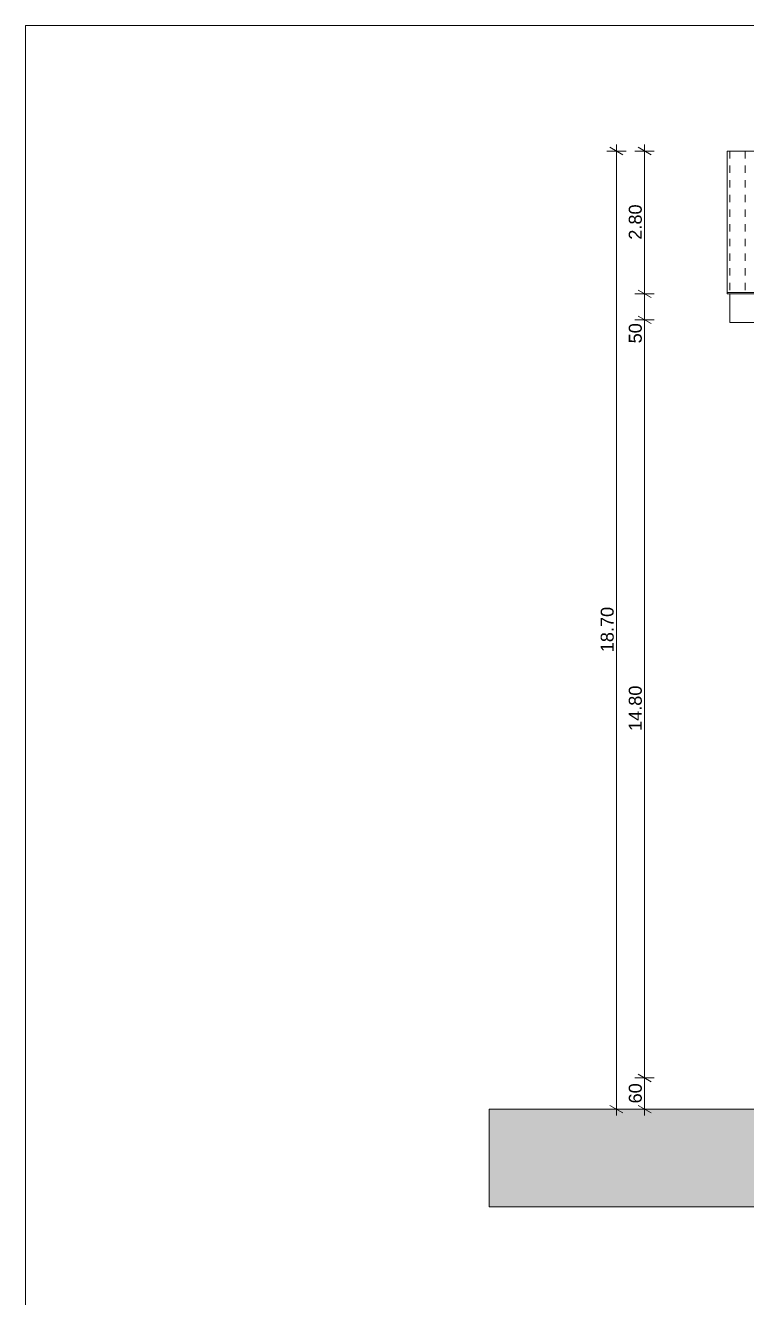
# Model space of a CAD drawing. Header units: millimetres. Extents: x 2791058 to 2855058, y -67651 to -18651.
# Drawn here: x 2791058 to 2804951, y -43151 to -18651 of the extents above; entities that cross this region are included whole.
import ezdxf

# ---------------------------------------------------------------- set-up
doc = ezdxf.new("R2010")
doc.units = ezdxf.units.MM
doc.header["$MEASUREMENT"] = 0
doc.linetypes.add('Dashed', pattern=[282.222223, 141.111112, -141.111112])
for name, color, linetype, lineweight in [('2D Drafting - General_Pen_No__1', 7, 'Continuous', 0), ('Dimensioning - General_Pen_No__1', 7, 'Continuous', 0), ('Shell - Roof_Pen_No__21', 7, 'Continuous', 0)]:
    doc.layers.add(name, color=color, linetype=linetype, lineweight=lineweight)
doc.layers.add('2D Drafting - General_Pen_No__61', color=7, linetype='Continuous', lineweight=0, true_color=0x6a6a6a)
doc.layers.add('Dimensioning - General', color=7, linetype='Continuous')
doc.styles.add('GENERATED_STYLE_1', font='')
doc.styles.get('GENERATED_STYLE_1').set_extended_font_data('Arial')
doc.dimstyles.new('GENERATED_STYLE__1', dxfattribs={"dimtxt": 250, "dimasz": 190, "dimexe": 0.18, "dimexo": 3, "dimgap": 0.09, "dimtad": 1, "dimlfac": 0.001, "dimzin": 0, "dimdsep": 46, "dimtxsty": 'GENERATED_STYLE_1', "dimblk": 'ARROWHEAD_2', "dimblk1": 'ARROWHEAD_2', "dimblk2": 'ARROWHEAD_2', "dimcen": 0.09, "dimclrd": 7, "dimclre": 7, "dimclrt": 7, "dimadec": 0, "dimazin": 0, "dimtfac": 1, "dimtdec": 4, "dimtmove": 0, "dimatfit": 3, "dimfxl": 1, "dimtolj": 1, "dimtzin": 0, "dimarcsym": 0})

# ---------------------------------------------------------------- blocks, each defined once
blk = doc.blocks.new('*D17', base_point=(2247654, -76425))
at = {"layer": 'Dimensioning - General_Pen_No__1', "color": 7, "linetype": 'Continuous', "lineweight": 0}
for p, q in [((2803173, -38922), (2802798, -38922)), ((2802860, -38850), (2803110, -38994)), ((2802985, -39522), (2802985, -38922)), ((2803173, -39522), (2802798, -39522)), ((2802860, -39450), (2803110, -39594)), ((2802985, -39644), (2802985, -39522))]:
    blk.add_line(p, q, dxfattribs=at)
at = {"layer": 'Dimensioning - General_Pen_No__1', "color": 7, "lineweight": 0, "insert": (2802935, -39412), "char_height": 250, "attachment_point": 7, "rotation": 90, "style": 'GENERATED_STYLE_1'}
blk.add_mtext('\\A1;{\\pql;\\fArial|b0|i0|c0|p34;60}', dxfattribs=at)
blk = doc.blocks.new('ARROWHEAD_2')
at = {"color": 0, "linetype": 'Continuous', "lineweight": 0}
for p, q in [((0, 0), (-1, 0)), ((-0.38, -0.66), (0.38, 0.66))]:
    blk.add_line(p, q, dxfattribs=at)
blk = doc.blocks.new('*D19', base_point=(2247654, -76425))
at = {"layer": 'Dimensioning - General_Pen_No__1', "color": 7, "linetype": 'Continuous', "lineweight": 0}
for p, q in [((2802860, -24250), (2803110, -24394)), ((2803173, -24322), (2802798, -24322)), ((2802985, -38922), (2802985, -24322)), ((2803173, -38922), (2802798, -38922)), ((2802860, -38850), (2803110, -38994))]:
    blk.add_line(p, q, dxfattribs=at)
at = {"layer": 'Dimensioning - General_Pen_No__1', "color": 7, "lineweight": 0, "char_height": 250, "attachment_point": 7, "rotation": 90, "style": 'GENERATED_STYLE_1'}
for s, insert in [('\\A1;{\\pql;\\fArial|b0|i0|c0|p34;50}', (2802935, -24774)), ('\\A1;{\\pql;\\fArial|b0|i0|c0|p34;14.80}', (2802935, -32239))]:
    blk.add_mtext(s, dxfattribs=dict(at, insert=insert))
blk = doc.blocks.new('*D20', base_point=(2247654, -76425))
at = {"layer": 'Dimensioning - General_Pen_No__1', "color": 7, "linetype": 'Continuous', "lineweight": 0}
for p, q in [((2802860, -23750), (2803110, -23894)), ((2803173, -23822), (2802798, -23822)), ((2802985, -24322), (2802985, -23822)), ((2802860, -24250), (2803110, -24394)), ((2803173, -24322), (2802798, -24322))]:
    blk.add_line(p, q, dxfattribs=at)
blk = doc.blocks.new('*D21', base_point=(2247654, -76425))
at = {"layer": 'Dimensioning - General_Pen_No__1', "color": 7, "linetype": 'Continuous', "lineweight": 0}
for p, q in [((2803173, -21070), (2802798, -21070)), ((2803110, -21142), (2802860, -20997)), ((2802985, -21070), (2802985, -20947)), ((2802985, -23822), (2802985, -21070)), ((2802860, -23750), (2803110, -23894)), ((2803173, -23822), (2802798, -23822))]:
    blk.add_line(p, q, dxfattribs=at)
at = {"layer": 'Dimensioning - General_Pen_No__1', "color": 7, "lineweight": 0, "insert": (2802935, -22778), "char_height": 250, "attachment_point": 7, "rotation": 90, "style": 'GENERATED_STYLE_1'}
blk.add_mtext('\\A1;{\\pql;\\fArial|b0|i0|c0|p34;2.80}', dxfattribs=at)
blk = doc.blocks.new('*D22', base_point=(2247654, -76425))
at = {"layer": 'Dimensioning - General_Pen_No__1', "color": 7, "linetype": 'Continuous', "lineweight": 0}
for p, q in [((2802632, -21070), (2802257, -21070)), ((2802569, -21142), (2802319, -20997)), ((2802444, -21070), (2802444, -20947)), ((2802444, -39522), (2802444, -21070)), ((2802632, -39522), (2802257, -39522)), ((2802319, -39450), (2802569, -39594)), ((2802444, -39644), (2802444, -39522))]:
    blk.add_line(p, q, dxfattribs=at)
at = {"layer": 'Dimensioning - General_Pen_No__1', "color": 7, "lineweight": 0, "insert": (2802394, -30723), "char_height": 250, "attachment_point": 7, "rotation": 90, "style": 'GENERATED_STYLE_1'}
blk.add_mtext('\\A1;{\\pql;\\fArial|b0|i0|c0|p34;18.70}', dxfattribs=at)

msp = doc.modelspace()

# ---------------------------------------------------------------- hatches: boundary and pattern name
at = {"layer": '2D Drafting - General_Pen_No__61', "linetype": 'Continuous', "lineweight": 0, "true_color": 0x6a6a6a}
msp.add_hatch(color=251, dxfattribs=at).paths.add_polyline_path([(2799992.964, -39522.015), (2840201.628, -39522.015), (2840201.628, -41406.171), (2799992.964, -41406.171)])

# ---------------------------------------------------------------- linework, layer by layer
at = {"layer": '2D Drafting - General_Pen_No__1', "color": 7, "linetype": 'Continuous', "lineweight": 0, "flags": 128}
msp.add_lwpolyline([(2799992.964, -39522.015), (2840201.628, -39522.015), (2840201.628, -41406.171), (2799992.964, -41406.171)], close=True, dxfattribs=at)
at = {"layer": 'Shell - Roof_Pen_No__21', "color": 7, "linetype": 'Continuous', "lineweight": 0}
for p, q in [((2791057.579, -18651.285), (2855057.579, -18651.285)), ((2791057.579, -67651.285), (2791057.579, -18651.285)), ((2805425.754, -21069.559), (2804575.754, -21069.559)), ((2804575.754, -23822.015), (2804575.754, -21069.559)), ((2804575.754, -23792.015), (2821075.754, -23792.015)), ((2804575.754, -23822.015), (2821075.754, -23822.015)), ((2804625.754, -24372.015), (2804625.754, -23822.015)), ((2804625.754, -24372.015), (2821075.754, -24372.015))]:
    msp.add_line(p, q, dxfattribs=at)
at = {"layer": 'Shell - Roof_Pen_No__21', "color": 7, "linetype": 'Dashed', "lineweight": 0}
for p, q in [((2804625.754, -21069.559), (2804625.754, -23792.015)), ((2804925.754, -21069.559), (2804925.754, -23792.015))]:
    msp.add_line(p, q, dxfattribs=at)

# ---------------------------------------------------------------- dimensions: what is measured, and where the dimension line sits
at = {"layer": 'Dimensioning - General', "color": 7, "linetype": 'Continuous', "lineweight": 0}
for base, p1, p2, text, picture, middle in [((2802444.159, -21069.559), (2804735.406, -39522.015), (2804285.406, -21069.559), '18.70', '*D22', (2802269.159, -30303.214)), ((2802985.471, -21069.559), (2804285.406, -23822.015), (2804285.406, -21069.559), '2.80', '*D21', (2802810.471, -22453.653)), ((2802985.471, -24322.015), (2804735.406, -38922.015), (2804685.406, -24322.015), '14.80', '*D19', (2802810.471, -31819.157))]:
    dim = msp.add_linear_dim(base=base, p1=p1, p2=p2, angle=90, text=text, dimstyle='GENERATED_STYLE__1', dxfattribs=at)
    dim.commit()
    dim.dimension.update_dxf_attribs({"geometry": picture, "text_midpoint": middle, "dimtype": 160, "text_rotation": 90})
for base, p1, p2, picture, middle in [((2802985.471, -23822.015), (2804685.406, -24322.015), (2804285.406, -23822.015), '*D20', (2802810.471, -24583.106)), ((2802985.471, -38922.015), (2804735.406, -39522.015), (2804735.406, -38922.015), '*D17', (2802810.471, -39221.141))]:
    dim = msp.add_linear_dim(base=base, p1=p1, p2=p2, angle=90, dimstyle='GENERATED_STYLE__1', dxfattribs=at)
    dim.commit()
    dim.dimension.update_dxf_attribs({"geometry": picture, "text_midpoint": middle, "dimtype": 160, "text_rotation": 90})

doc.saveas('drawing.dxf')
